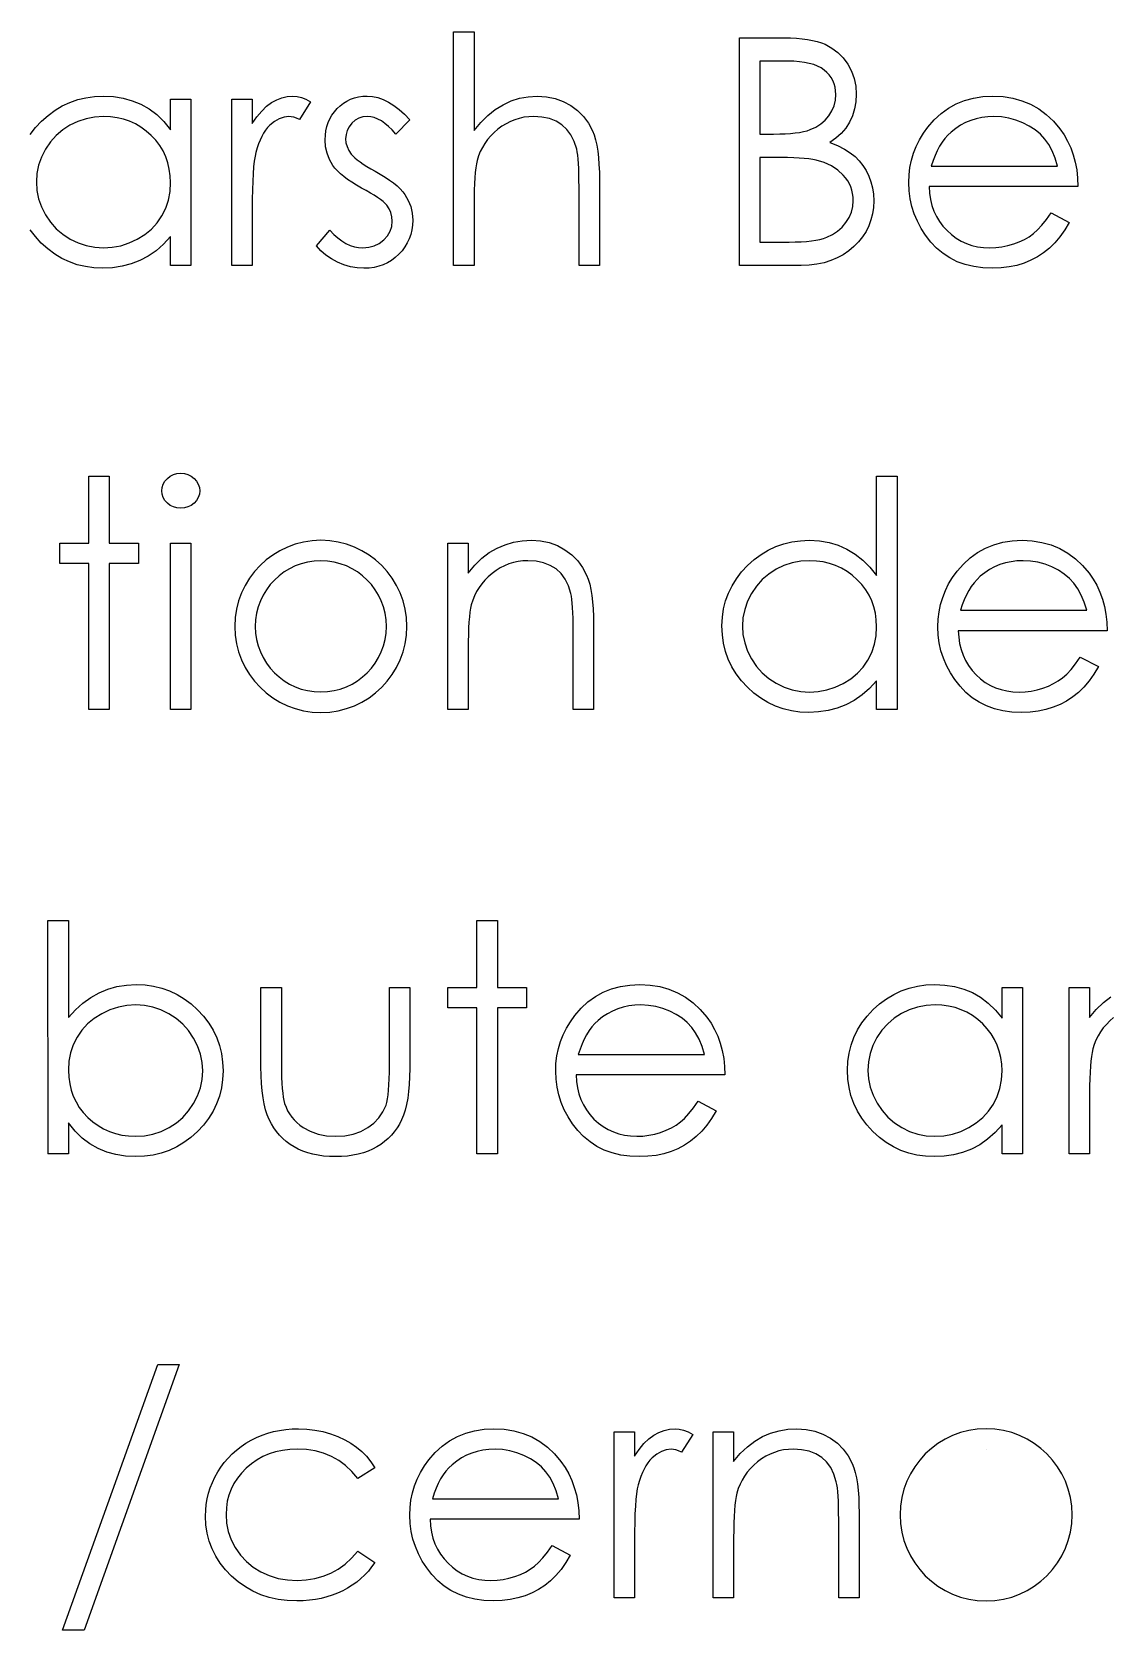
# Model space of a CAD drawing. Header units: millimetres. Extents: x -111 to 182, y -25 to 94.
# Drawn here: x -73.62 to -57.04, y 69.5 to 94.08 of the extents above; entities that cross this region are included whole.
import ezdxf

# ---------------------------------------------------------------- set-up
doc = ezdxf.new("R2010")
doc.units = ezdxf.units.MM

msp = doc.modelspace()

# ---------------------------------------------------------------- linework, layer by layer
at = {"color": 7, "linetype": 'Continuous'}
msp.add_line((-58.942, 72.281), (-58.942, 72.281), dxfattribs=at)
at = {"color": 7, "linetype": 'Continuous', "flags": 128}
for points in [[(-67.131, 94.082), (-66.817, 94.082), (-66.817, 94.082), (-66.817, 92.567), (-66.817, 92.567), (-66.713, 92.691), (-66.604, 92.798), (-66.491, 92.889), (-66.371, 92.963), (-66.247, 93.021), (-66.118, 93.062), (-65.984, 93.086), (-65.844, 93.095), (-65.844, 93.095), (-65.702, 93.086), (-65.569, 93.059), (-65.444, 93.014), (-65.328, 92.95), (-65.223, 92.872), (-65.132, 92.781), (-65.056, 92.678), (-64.995, 92.562), (-64.97, 92.497), (-64.948, 92.422), (-64.93, 92.34), (-64.914, 92.249), (-64.903, 92.149), (-64.895, 92.041), (-64.889, 91.924), (-64.888, 91.798), (-64.888, 91.798), (-64.888, 90.492), (-64.888, 90.492), (-65.202, 90.492), (-65.202, 90.492), (-65.202, 91.695), (-65.202, 91.695), (-65.203, 91.8), (-65.204, 91.895), (-65.207, 91.981), (-65.211, 92.059), (-65.216, 92.127), (-65.222, 92.186), (-65.23, 92.237), (-65.238, 92.277), (-65.238, 92.277), (-65.276, 92.395), (-65.327, 92.498), (-65.39, 92.584), (-65.466, 92.655), (-65.555, 92.71), (-65.657, 92.749), (-65.772, 92.773), (-65.899, 92.781), (-65.899, 92.781), (-65.975, 92.778), (-66.049, 92.769), (-66.121, 92.753), (-66.19, 92.732), (-66.258, 92.704), (-66.324, 92.671), (-66.387, 92.631), (-66.449, 92.586), (-66.507, 92.535), (-66.56, 92.483), (-66.608, 92.427), (-66.65, 92.368), (-66.688, 92.306), (-66.72, 92.242), (-66.747, 92.174), (-66.769, 92.103), (-66.769, 92.103), (-66.78, 92.052), (-66.79, 91.991), (-66.798, 91.92), (-66.805, 91.839), (-66.81, 91.749), (-66.814, 91.648), (-66.817, 91.538), (-66.817, 91.417), (-66.817, 91.417), (-66.817, 90.492), (-66.817, 90.492), (-67.131, 90.492), (-67.131, 90.492), (-67.131, 94.082)], [(-62.734, 93.992), (-62.051, 93.992), (-62.051, 93.992), (-61.951, 93.991), (-61.857, 93.986), (-61.768, 93.978), (-61.686, 93.967), (-61.61, 93.953), (-61.54, 93.936), (-61.475, 93.916), (-61.417, 93.892), (-61.312, 93.835), (-61.219, 93.766), (-61.137, 93.682), (-61.067, 93.585), (-61.011, 93.478), (-60.971, 93.367), (-60.947, 93.248), (-60.939, 93.125), (-60.939, 93.125), (-60.945, 93.009), (-60.965, 92.899), (-60.997, 92.794), (-61.042, 92.695), (-61.1, 92.603), (-61.168, 92.519), (-61.25, 92.446), (-61.344, 92.38), (-61.344, 92.38), (-61.225, 92.333), (-61.121, 92.281), (-61.032, 92.225), (-60.957, 92.164), (-60.892, 92.099), (-60.836, 92.028), (-60.787, 91.95), (-60.746, 91.866), (-60.713, 91.776), (-60.689, 91.684), (-60.675, 91.586), (-60.67, 91.486), (-60.67, 91.486), (-60.675, 91.383), (-60.689, 91.285), (-60.713, 91.191), (-60.746, 91.102), (-60.788, 91.015), (-60.841, 90.933), (-60.903, 90.855), (-60.973, 90.78), (-61.053, 90.713), (-61.138, 90.654), (-61.23, 90.605), (-61.328, 90.565), (-61.433, 90.533), (-61.545, 90.511), (-61.663, 90.497), (-61.787, 90.492), (-61.787, 90.492), (-62.734, 90.492), (-62.734, 90.492), (-62.734, 93.992)], [(-62.42, 93.633), (-62.42, 92.512), (-62.42, 92.512), (-62.209, 92.512), (-62.209, 92.512), (-62.116, 92.513), (-62.03, 92.516), (-61.95, 92.521), (-61.876, 92.528), (-61.809, 92.538), (-61.748, 92.55), (-61.693, 92.563), (-61.645, 92.58), (-61.56, 92.618), (-61.483, 92.667), (-61.416, 92.725), (-61.359, 92.793), (-61.313, 92.868), (-61.28, 92.948), (-61.259, 93.031), (-61.253, 93.119), (-61.253, 93.119), (-61.256, 93.177), (-61.264, 93.232), (-61.278, 93.284), (-61.297, 93.333), (-61.323, 93.379), (-61.353, 93.421), (-61.389, 93.46), (-61.431, 93.496), (-61.478, 93.528), (-61.532, 93.556), (-61.592, 93.579), (-61.66, 93.599), (-61.733, 93.614), (-61.813, 93.625), (-61.9, 93.631), (-61.994, 93.633), (-61.994, 93.633), (-62.42, 93.633)], [(-71.17, 93.05), (-71.17, 90.492), (-71.17, 90.492), (-71.484, 90.492), (-71.484, 90.492), (-71.484, 90.935), (-71.484, 90.935), (-71.593, 90.817), (-71.707, 90.716), (-71.829, 90.632), (-71.956, 90.565), (-72.09, 90.513), (-72.23, 90.477), (-72.376, 90.454), (-72.529, 90.447), (-72.529, 90.447), (-72.664, 90.454), (-72.794, 90.472), (-72.92, 90.502), (-73.04, 90.544), (-73.155, 90.599), (-73.266, 90.665), (-73.371, 90.744), (-73.472, 90.835), (-73.563, 90.935), (-73.643, 91.039)], [(-73.641, 92.505), (-73.561, 92.61), (-73.468, 92.709), (-73.367, 92.799), (-73.261, 92.878), (-73.15, 92.944), (-73.033, 92.998), (-72.912, 93.041), (-72.786, 93.071), (-72.655, 93.089), (-72.519, 93.095), (-72.519, 93.095), (-72.362, 93.087), (-72.214, 93.064), (-72.073, 93.025), (-71.94, 92.971), (-71.814, 92.9), (-71.696, 92.81), (-71.586, 92.703), (-71.484, 92.577), (-71.484, 92.577), (-71.484, 93.05), (-71.484, 93.05), (-71.17, 93.05)], [(-70.542, 93.05), (-70.227, 93.05), (-70.227, 93.05), (-70.227, 92.673), (-70.227, 92.673), (-70.156, 92.777), (-70.082, 92.866), (-70.007, 92.938), (-69.93, 92.995), (-69.851, 93.039), (-69.77, 93.07), (-69.688, 93.089), (-69.603, 93.095), (-69.603, 93.095), (-69.538, 93.089), (-69.471, 93.073), (-69.402, 93.046), (-69.33, 93.007), (-69.33, 93.007), (-69.503, 92.735), (-69.503, 92.735), (-69.548, 92.755), (-69.59, 92.77), (-69.629, 92.778), (-69.663, 92.781), (-69.663, 92.781), (-69.738, 92.772), (-69.812, 92.747), (-69.885, 92.705), (-69.956, 92.646), (-69.991, 92.61), (-70.023, 92.57), (-70.052, 92.525), (-70.08, 92.475), (-70.106, 92.42), (-70.13, 92.361), (-70.152, 92.298), (-70.171, 92.23), (-70.171, 92.23), (-70.185, 92.169), (-70.196, 92.094), (-70.206, 92.005), (-70.213, 91.902), (-70.22, 91.785), (-70.224, 91.655), (-70.227, 91.51), (-70.227, 91.352), (-70.227, 91.352), (-70.227, 90.492), (-70.227, 90.492), (-70.542, 90.492), (-70.542, 90.492), (-70.542, 93.05)], [(-67.804, 92.731), (-68.018, 92.512), (-68.018, 92.512), (-68.074, 92.575), (-68.13, 92.629), (-68.186, 92.676), (-68.241, 92.713), (-68.296, 92.743), (-68.351, 92.764), (-68.405, 92.777), (-68.459, 92.781), (-68.459, 92.781), (-68.525, 92.774), (-68.586, 92.755), (-68.643, 92.723), (-68.694, 92.677), (-68.737, 92.623), (-68.767, 92.566), (-68.785, 92.503), (-68.792, 92.437), (-68.792, 92.437), (-68.786, 92.376), (-68.77, 92.318), (-68.743, 92.261), (-68.705, 92.204), (-68.705, 92.204), (-68.68, 92.176), (-68.649, 92.146), (-68.613, 92.115), (-68.57, 92.082), (-68.521, 92.049), (-68.466, 92.014), (-68.406, 91.978), (-68.339, 91.941), (-68.339, 91.941), (-68.258, 91.895), (-68.184, 91.849), (-68.116, 91.803), (-68.055, 91.759), (-68.001, 91.714), (-67.953, 91.669), (-67.912, 91.625), (-67.879, 91.582), (-67.879, 91.582), (-67.827, 91.491), (-67.789, 91.395), (-67.767, 91.294), (-67.76, 91.186), (-67.76, 91.186), (-67.763, 91.111), (-67.773, 91.038), (-67.79, 90.968), (-67.813, 90.901), (-67.844, 90.837), (-67.88, 90.776), (-67.924, 90.717), (-67.974, 90.662), (-68.029, 90.611), (-68.088, 90.568), (-68.149, 90.532), (-68.215, 90.501), (-68.283, 90.478), (-68.355, 90.461), (-68.431, 90.451), (-68.509, 90.447), (-68.509, 90.447), (-68.615, 90.453), (-68.718, 90.471), (-68.819, 90.499), (-68.918, 90.539), (-69.011, 90.59), (-69.096, 90.649), (-69.172, 90.717), (-69.24, 90.794), (-69.24, 90.794), (-69.032, 91.031), (-69.032, 91.031), (-68.972, 90.968), (-68.911, 90.913), (-68.848, 90.867), (-68.786, 90.829), (-68.722, 90.799), (-68.657, 90.778), (-68.592, 90.766), (-68.525, 90.762), (-68.525, 90.762), (-68.435, 90.769), (-68.351, 90.792), (-68.275, 90.83), (-68.205, 90.884), (-68.148, 90.948), (-68.107, 91.018), (-68.082, 91.092), (-68.074, 91.173), (-68.074, 91.173), (-68.079, 91.24), (-68.095, 91.303), (-68.122, 91.362), (-68.16, 91.417), (-68.16, 91.417), (-68.184, 91.444), (-68.216, 91.472), (-68.255, 91.503), (-68.299, 91.536), (-68.351, 91.569), (-68.41, 91.604), (-68.475, 91.641), (-68.548, 91.681), (-68.548, 91.681), (-68.625, 91.725), (-68.697, 91.769), (-68.761, 91.813), (-68.82, 91.857), (-68.872, 91.9), (-68.917, 91.944), (-68.956, 91.987), (-68.989, 92.03), (-68.989, 92.03), (-69.04, 92.119), (-69.076, 92.215), (-69.099, 92.316), (-69.106, 92.424), (-69.106, 92.424), (-69.103, 92.495), (-69.094, 92.562), (-69.08, 92.627), (-69.06, 92.688), (-69.034, 92.746), (-69.003, 92.802), (-68.965, 92.854), (-68.923, 92.903), (-68.875, 92.948), (-68.825, 92.987), (-68.771, 93.02), (-68.715, 93.047), (-68.656, 93.068), (-68.593, 93.083), (-68.528, 93.092), (-68.459, 93.095), (-68.459, 93.095), (-68.378, 93.089), (-68.297, 93.072), (-68.215, 93.044), (-68.133, 93.004), (-68.051, 92.953), (-67.969, 92.89), (-67.886, 92.817), (-67.804, 92.731)], [(-57.942, 91.3), (-57.663, 91.153), (-57.663, 91.153), (-57.732, 91.036), (-57.806, 90.931), (-57.884, 90.837), (-57.968, 90.756), (-58.057, 90.685), (-58.151, 90.623), (-58.252, 90.57), (-58.357, 90.526), (-58.468, 90.492), (-58.587, 90.467), (-58.712, 90.452), (-58.845, 90.447), (-58.845, 90.447), (-58.992, 90.454), (-59.131, 90.473), (-59.261, 90.504), (-59.384, 90.548), (-59.498, 90.605), (-59.603, 90.675), (-59.702, 90.757), (-59.791, 90.851), (-59.871, 90.954), (-59.94, 91.06), (-59.998, 91.169), (-60.046, 91.282), (-60.084, 91.397), (-60.11, 91.516), (-60.126, 91.639), (-60.131, 91.764), (-60.131, 91.764), (-60.126, 91.882), (-60.113, 91.997), (-60.09, 92.108), (-60.058, 92.217), (-60.016, 92.322), (-59.966, 92.424), (-59.906, 92.523), (-59.837, 92.618), (-59.837, 92.618), (-59.739, 92.73), (-59.634, 92.827), (-59.521, 92.908), (-59.4, 92.976), (-59.271, 93.028), (-59.134, 93.065), (-58.99, 93.087), (-58.837, 93.095), (-58.837, 93.095), (-58.68, 93.087), (-58.531, 93.063), (-58.39, 93.024), (-58.257, 92.969), (-58.132, 92.899), (-58.016, 92.812), (-57.907, 92.709), (-57.807, 92.591), (-57.807, 92.591), (-57.743, 92.5), (-57.687, 92.403), (-57.64, 92.3), (-57.601, 92.192), (-57.57, 92.078), (-57.548, 91.959), (-57.534, 91.834), (-57.529, 91.704), (-57.529, 91.704), (-59.817, 91.704), (-59.817, 91.704), (-59.811, 91.603), (-59.797, 91.506), (-59.774, 91.414), (-59.744, 91.327), (-59.706, 91.245), (-59.659, 91.167), (-59.605, 91.095), (-59.542, 91.026), (-59.474, 90.964), (-59.401, 90.91), (-59.325, 90.865), (-59.244, 90.827), (-59.16, 90.799), (-59.072, 90.778), (-58.98, 90.766), (-58.884, 90.762), (-58.884, 90.762), (-58.79, 90.765), (-58.698, 90.776), (-58.607, 90.795), (-58.517, 90.821), (-58.431, 90.853), (-58.352, 90.891), (-58.28, 90.933), (-58.214, 90.98), (-58.15, 91.037), (-58.083, 91.11), (-58.014, 91.197), (-57.942, 91.3)], [(-72.515, 92.781), (-72.652, 92.772), (-72.784, 92.748), (-72.91, 92.706), (-73.031, 92.649), (-73.143, 92.577), (-73.244, 92.49), (-73.332, 92.392), (-73.408, 92.279), (-73.469, 92.158), (-73.513, 92.033), (-73.54, 91.906), (-73.548, 91.775), (-73.548, 91.775), (-73.539, 91.644), (-73.513, 91.517), (-73.469, 91.392), (-73.407, 91.27), (-73.33, 91.156), (-73.242, 91.056), (-73.141, 90.969), (-73.028, 90.895), (-72.906, 90.837), (-72.781, 90.795), (-72.651, 90.77), (-72.517, 90.762), (-72.517, 90.762), (-72.381, 90.77), (-72.249, 90.794), (-72.121, 90.836), (-71.996, 90.894), (-71.88, 90.966), (-71.778, 91.05), (-71.691, 91.146), (-71.617, 91.254), (-71.559, 91.371), (-71.517, 91.496), (-71.492, 91.627), (-71.484, 91.766), (-71.484, 91.766), (-71.489, 91.871), (-71.503, 91.973), (-71.526, 92.071), (-71.558, 92.163), (-71.6, 92.251), (-71.651, 92.336), (-71.712, 92.415), (-71.782, 92.49), (-71.858, 92.558), (-71.939, 92.617), (-72.024, 92.667), (-72.114, 92.708), (-72.207, 92.74), (-72.306, 92.763), (-72.408, 92.777), (-72.515, 92.781)], [(-57.843, 92.018), (-57.88, 92.142), (-57.926, 92.253), (-57.978, 92.35), (-58.038, 92.434), (-58.107, 92.509), (-58.187, 92.575), (-58.277, 92.634), (-58.377, 92.685), (-58.484, 92.727), (-58.594, 92.757), (-58.706, 92.775), (-58.821, 92.781), (-58.821, 92.781), (-58.915, 92.777), (-59.006, 92.766), (-59.094, 92.747), (-59.177, 92.721), (-59.258, 92.687), (-59.336, 92.646), (-59.409, 92.597), (-59.48, 92.541), (-59.48, 92.541), (-59.529, 92.495), (-59.575, 92.443), (-59.617, 92.386), (-59.657, 92.324), (-59.693, 92.255), (-59.727, 92.181), (-59.757, 92.103), (-59.784, 92.018), (-59.784, 92.018), (-57.843, 92.018)], [(-62.42, 92.153), (-62.42, 90.851), (-62.42, 90.851), (-61.972, 90.851), (-61.972, 90.851), (-61.876, 90.853), (-61.787, 90.855), (-61.705, 90.861), (-61.629, 90.87), (-61.56, 90.879), (-61.497, 90.892), (-61.441, 90.907), (-61.392, 90.923), (-61.304, 90.965), (-61.226, 91.017), (-61.156, 91.078), (-61.096, 91.151), (-61.047, 91.23), (-61.012, 91.312), (-60.991, 91.397), (-60.984, 91.486), (-60.984, 91.486), (-60.986, 91.541), (-60.994, 91.595), (-61.006, 91.647), (-61.022, 91.698), (-61.043, 91.745), (-61.07, 91.792), (-61.101, 91.837), (-61.137, 91.88), (-61.22, 91.958), (-61.318, 92.022), (-61.431, 92.073), (-61.557, 92.111), (-61.557, 92.111), (-61.608, 92.121), (-61.668, 92.129), (-61.737, 92.136), (-61.814, 92.142), (-61.9, 92.147), (-61.996, 92.15), (-62.099, 92.152), (-62.212, 92.153), (-62.212, 92.153), (-62.42, 92.153)], [(-71.328, 87.294), (-71.27, 87.289), (-71.216, 87.274), (-71.166, 87.249), (-71.121, 87.214), (-71.084, 87.173), (-71.057, 87.127), (-71.041, 87.077), (-71.035, 87.023), (-71.035, 87.023), (-71.041, 86.97), (-71.057, 86.921), (-71.084, 86.876), (-71.121, 86.834), (-71.166, 86.8), (-71.216, 86.775), (-71.27, 86.76), (-71.328, 86.755), (-71.328, 86.755), (-71.386, 86.76), (-71.438, 86.775), (-71.488, 86.8), (-71.533, 86.834), (-71.57, 86.876), (-71.597, 86.921), (-71.613, 86.97), (-71.619, 87.023), (-71.619, 87.023), (-71.613, 87.077), (-71.597, 87.127), (-71.57, 87.173), (-71.533, 87.214), (-71.488, 87.249), (-71.438, 87.274), (-71.386, 87.289), (-71.328, 87.294)], [(-72.74, 87.249), (-72.426, 87.249), (-72.426, 87.249), (-72.426, 86.217), (-72.426, 86.217), (-71.977, 86.217), (-71.977, 86.217), (-71.977, 85.903), (-71.977, 85.903), (-72.426, 85.903), (-72.426, 85.903), (-72.426, 83.659), (-72.426, 83.659), (-72.74, 83.659), (-72.74, 83.659), (-72.74, 85.903), (-72.74, 85.903), (-73.189, 85.903), (-73.189, 85.903), (-73.189, 86.217), (-73.189, 86.217), (-72.74, 86.217), (-72.74, 86.217), (-72.74, 87.249)], [(-60.311, 87.249), (-60.311, 83.659), (-60.311, 83.659), (-60.625, 83.659), (-60.625, 83.659), (-60.625, 84.101), (-60.625, 84.101), (-60.734, 83.984), (-60.848, 83.883), (-60.97, 83.798), (-61.097, 83.731), (-61.231, 83.68), (-61.371, 83.644), (-61.517, 83.621), (-61.67, 83.614), (-61.67, 83.614), (-61.805, 83.62), (-61.935, 83.639), (-62.061, 83.669), (-62.181, 83.711), (-62.296, 83.766), (-62.407, 83.832), (-62.512, 83.911), (-62.613, 84.002), (-62.704, 84.101), (-62.784, 84.206), (-62.85, 84.316), (-62.906, 84.432), (-62.948, 84.552), (-62.979, 84.678), (-62.997, 84.809), (-63.003, 84.945), (-63.003, 84.945), (-62.997, 85.078), (-62.979, 85.207), (-62.948, 85.33), (-62.904, 85.45), (-62.849, 85.563), (-62.782, 85.672), (-62.702, 85.776), (-62.609, 85.875), (-62.508, 85.966), (-62.402, 86.044), (-62.291, 86.111), (-62.174, 86.165), (-62.053, 86.208), (-61.927, 86.238), (-61.796, 86.255), (-61.66, 86.262), (-61.66, 86.262), (-61.503, 86.253), (-61.355, 86.228), (-61.214, 86.185), (-61.081, 86.126), (-60.955, 86.05), (-60.837, 85.958), (-60.727, 85.848), (-60.625, 85.722), (-60.625, 85.722), (-60.625, 87.249), (-60.625, 87.249), (-60.311, 87.249)], [(-71.484, 86.217), (-71.17, 86.217), (-71.17, 86.217), (-71.17, 83.659), (-71.17, 83.659), (-71.484, 83.659), (-71.484, 83.659), (-71.484, 86.217)], [(-67.221, 86.217), (-66.907, 86.217), (-66.907, 86.217), (-66.907, 85.755), (-66.907, 85.755), (-66.804, 85.879), (-66.696, 85.985), (-66.582, 86.072), (-66.463, 86.141), (-66.339, 86.194), (-66.209, 86.231), (-66.074, 86.254), (-65.934, 86.262), (-65.934, 86.262), (-65.792, 86.252), (-65.659, 86.226), (-65.534, 86.18), (-65.418, 86.117), (-65.313, 86.039), (-65.221, 85.947), (-65.146, 85.844), (-65.085, 85.727), (-65.06, 85.662), (-65.038, 85.588), (-65.02, 85.506), (-65.004, 85.415), (-64.993, 85.315), (-64.984, 85.207), (-64.979, 85.09), (-64.977, 84.965), (-64.977, 84.965), (-64.977, 83.659), (-64.977, 83.659), (-65.292, 83.659), (-65.292, 83.659), (-65.292, 84.862), (-65.292, 84.862), (-65.292, 84.967), (-65.294, 85.062), (-65.296, 85.148), (-65.301, 85.226), (-65.306, 85.294), (-65.313, 85.353), (-65.32, 85.403), (-65.329, 85.444), (-65.329, 85.444), (-65.365, 85.562), (-65.414, 85.664), (-65.477, 85.75), (-65.554, 85.821), (-65.644, 85.877), (-65.746, 85.916), (-65.861, 85.94), (-65.989, 85.947), (-65.989, 85.947), (-66.064, 85.945), (-66.138, 85.936), (-66.21, 85.92), (-66.279, 85.899), (-66.347, 85.871), (-66.413, 85.838), (-66.477, 85.798), (-66.539, 85.753), (-66.597, 85.702), (-66.65, 85.649), (-66.697, 85.593), (-66.74, 85.534), (-66.777, 85.473), (-66.81, 85.408), (-66.837, 85.34), (-66.859, 85.27), (-66.859, 85.27), (-66.87, 85.218), (-66.88, 85.157), (-66.888, 85.086), (-66.895, 85.004), (-66.9, 84.914), (-66.904, 84.814), (-66.906, 84.704), (-66.907, 84.584), (-66.907, 84.584), (-66.907, 83.659), (-66.907, 83.659), (-67.221, 83.659), (-67.221, 83.659), (-67.221, 86.217)], [(-57.494, 84.467), (-57.215, 84.32), (-57.215, 84.32), (-57.283, 84.203), (-57.357, 84.098), (-57.436, 84.004), (-57.52, 83.923), (-57.609, 83.852), (-57.703, 83.79), (-57.803, 83.737), (-57.908, 83.693), (-58.02, 83.658), (-58.138, 83.634), (-58.264, 83.619), (-58.396, 83.614), (-58.396, 83.614), (-58.543, 83.62), (-58.682, 83.639), (-58.813, 83.671), (-58.935, 83.715), (-59.049, 83.772), (-59.155, 83.841), (-59.253, 83.923), (-59.342, 84.018), (-59.422, 84.12), (-59.491, 84.226), (-59.549, 84.336), (-59.597, 84.448), (-59.635, 84.564), (-59.662, 84.683), (-59.677, 84.805), (-59.683, 84.931), (-59.683, 84.931), (-59.678, 85.049), (-59.664, 85.164), (-59.641, 85.275), (-59.609, 85.384), (-59.568, 85.489), (-59.517, 85.591), (-59.457, 85.689), (-59.388, 85.785), (-59.388, 85.785), (-59.291, 85.896), (-59.186, 85.994), (-59.073, 86.075), (-58.951, 86.142), (-58.822, 86.194), (-58.686, 86.232), (-58.541, 86.254), (-58.388, 86.262), (-58.388, 86.262), (-58.231, 86.254), (-58.082, 86.23), (-57.941, 86.191), (-57.809, 86.136), (-57.684, 86.065), (-57.567, 85.978), (-57.459, 85.876), (-57.358, 85.758), (-57.358, 85.758), (-57.294, 85.666), (-57.239, 85.57), (-57.191, 85.466), (-57.152, 85.358), (-57.121, 85.245), (-57.099, 85.126), (-57.086, 85.001), (-57.08, 84.871), (-57.08, 84.871), (-59.369, 84.871), (-59.369, 84.871), (-59.362, 84.77), (-59.348, 84.673), (-59.326, 84.581), (-59.295, 84.494), (-59.257, 84.412), (-59.211, 84.334), (-59.156, 84.261), (-59.094, 84.193), (-59.025, 84.131), (-58.953, 84.077), (-58.876, 84.031), (-58.796, 83.994), (-58.712, 83.965), (-58.623, 83.945), (-58.531, 83.932), (-58.435, 83.928), (-58.435, 83.928), (-58.341, 83.932), (-58.25, 83.943), (-58.158, 83.962), (-58.069, 83.988), (-57.982, 84.02), (-57.903, 84.058), (-57.831, 84.1), (-57.765, 84.147), (-57.701, 84.204), (-57.635, 84.277), (-57.565, 84.364), (-57.494, 84.467)], [(-61.656, 85.947), (-61.793, 85.939), (-61.925, 85.914), (-62.051, 85.873), (-62.172, 85.816), (-62.284, 85.743), (-62.385, 85.657), (-62.473, 85.558), (-62.55, 85.445), (-62.61, 85.325), (-62.654, 85.2), (-62.681, 85.072), (-62.689, 84.941), (-62.689, 84.941), (-62.68, 84.811), (-62.654, 84.683), (-62.61, 84.559), (-62.548, 84.437), (-62.471, 84.323), (-62.383, 84.223), (-62.282, 84.136), (-62.169, 84.062), (-62.047, 84.003), (-61.922, 83.962), (-61.792, 83.937), (-61.658, 83.928), (-61.658, 83.928), (-61.522, 83.937), (-61.39, 83.961), (-61.262, 84.003), (-61.137, 84.061), (-61.021, 84.133), (-60.919, 84.217), (-60.832, 84.313), (-60.758, 84.42), (-60.7, 84.537), (-60.658, 84.662), (-60.633, 84.793), (-60.625, 84.932), (-60.625, 84.932), (-60.63, 85.038), (-60.644, 85.14), (-60.667, 85.237), (-60.699, 85.33), (-60.741, 85.418), (-60.792, 85.502), (-60.853, 85.581), (-60.923, 85.656), (-60.999, 85.724), (-61.08, 85.784), (-61.165, 85.834), (-61.255, 85.875), (-61.348, 85.907), (-61.447, 85.929), (-61.549, 85.943), (-61.656, 85.947)], [(-57.394, 85.185), (-57.431, 85.309), (-57.477, 85.419), (-57.529, 85.517), (-57.59, 85.601), (-57.658, 85.675), (-57.738, 85.742), (-57.828, 85.801), (-57.928, 85.852), (-58.035, 85.894), (-58.145, 85.924), (-58.257, 85.942), (-58.372, 85.947), (-58.372, 85.947), (-58.466, 85.944), (-58.557, 85.933), (-58.645, 85.914), (-58.728, 85.888), (-58.81, 85.853), (-58.887, 85.813), (-58.96, 85.764), (-59.031, 85.708), (-59.031, 85.708), (-59.08, 85.661), (-59.126, 85.609), (-59.169, 85.553), (-59.208, 85.49), (-59.244, 85.422), (-59.278, 85.348), (-59.308, 85.269), (-59.336, 85.185), (-59.336, 85.185), (-57.394, 85.185)], [(-73.368, 76.826), (-73.369, 80.415), (-73.369, 80.415), (-73.054, 80.415), (-73.054, 80.415), (-73.054, 78.919), (-73.054, 78.919), (-72.946, 79.039), (-72.831, 79.142), (-72.71, 79.23), (-72.583, 79.301), (-72.449, 79.357), (-72.31, 79.397), (-72.163, 79.42), (-72.011, 79.428), (-72.011, 79.428), (-71.876, 79.422), (-71.745, 79.404), (-71.619, 79.374), (-71.499, 79.331), (-71.384, 79.277), (-71.273, 79.21), (-71.168, 79.132), (-71.067, 79.04), (-70.976, 78.941), (-70.896, 78.836), (-70.829, 78.726), (-70.774, 78.611), (-70.731, 78.491), (-70.701, 78.366), (-70.683, 78.236), (-70.676, 78.1), (-70.676, 78.1), (-70.683, 77.966), (-70.701, 77.837), (-70.732, 77.713), (-70.775, 77.593), (-70.83, 77.479), (-70.898, 77.37), (-70.978, 77.266), (-71.071, 77.167), (-71.172, 77.077), (-71.278, 76.998), (-71.389, 76.932), (-71.506, 76.878), (-71.627, 76.835), (-71.753, 76.805), (-71.885, 76.787), (-72.021, 76.781), (-72.021, 76.781), (-72.177, 76.788), (-72.325, 76.812), (-72.465, 76.851), (-72.598, 76.905), (-72.723, 76.976), (-72.841, 77.065), (-72.951, 77.173), (-73.054, 77.299), (-73.054, 77.299), (-73.054, 76.826), (-73.054, 76.826), (-73.369, 76.826)], [(-66.772, 80.415), (-66.458, 80.415), (-66.458, 80.415), (-66.458, 79.383), (-66.458, 79.383), (-66.01, 79.383), (-66.01, 79.383), (-66.01, 79.069), (-66.01, 79.069), (-66.458, 79.069), (-66.458, 79.069), (-66.458, 76.826), (-66.458, 76.826), (-66.772, 76.826), (-66.772, 76.826), (-66.772, 79.069), (-66.772, 79.069), (-67.221, 79.069), (-67.221, 79.069), (-67.221, 79.383), (-67.221, 79.383), (-66.772, 79.383), (-66.772, 79.383), (-66.772, 80.415)], [(-63.372, 77.633), (-63.093, 77.487), (-63.093, 77.487), (-63.162, 77.37), (-63.235, 77.265), (-63.314, 77.171), (-63.398, 77.089), (-63.487, 77.018), (-63.581, 76.957), (-63.681, 76.903), (-63.786, 76.859), (-63.898, 76.825), (-64.016, 76.8), (-64.142, 76.786), (-64.274, 76.781), (-64.274, 76.781), (-64.421, 76.787), (-64.56, 76.806), (-64.691, 76.838), (-64.813, 76.882), (-64.927, 76.939), (-65.033, 77.008), (-65.131, 77.09), (-65.22, 77.185), (-65.3, 77.287), (-65.369, 77.393), (-65.428, 77.502), (-65.475, 77.615), (-65.513, 77.731), (-65.54, 77.849), (-65.555, 77.972), (-65.561, 78.097), (-65.561, 78.097), (-65.556, 78.215), (-65.543, 78.33), (-65.519, 78.442), (-65.487, 78.55), (-65.446, 78.656), (-65.395, 78.757), (-65.335, 78.856), (-65.266, 78.951), (-65.266, 78.951), (-65.169, 79.063), (-65.064, 79.16), (-64.951, 79.242), (-64.83, 79.309), (-64.701, 79.361), (-64.564, 79.399), (-64.419, 79.42), (-64.267, 79.428), (-64.267, 79.428), (-64.109, 79.42), (-63.96, 79.397), (-63.819, 79.357), (-63.687, 79.303), (-63.562, 79.232), (-63.446, 79.145), (-63.337, 79.043), (-63.237, 78.925), (-63.237, 78.925), (-63.172, 78.833), (-63.117, 78.736), (-63.069, 78.633), (-63.03, 78.525), (-63, 78.412), (-62.977, 78.292), (-62.964, 78.168), (-62.958, 78.037), (-62.958, 78.037), (-65.247, 78.037), (-65.247, 78.037), (-65.24, 77.936), (-65.226, 77.839), (-65.204, 77.748), (-65.173, 77.661), (-65.135, 77.579), (-65.089, 77.501), (-65.034, 77.428), (-64.972, 77.359), (-64.903, 77.297), (-64.831, 77.244), (-64.755, 77.198), (-64.674, 77.161), (-64.59, 77.132), (-64.501, 77.112), (-64.41, 77.099), (-64.314, 77.095), (-64.314, 77.095), (-64.22, 77.098), (-64.128, 77.11), (-64.037, 77.129), (-63.947, 77.154), (-63.861, 77.187), (-63.781, 77.225), (-63.709, 77.267), (-63.643, 77.314), (-63.579, 77.37), (-63.513, 77.443), (-63.443, 77.53), (-63.372, 77.633)], [(-58.381, 79.383), (-58.381, 76.826), (-58.381, 76.826), (-58.695, 76.826), (-58.695, 76.826), (-58.695, 77.268), (-58.695, 77.268), (-58.804, 77.15), (-58.918, 77.049), (-59.04, 76.965), (-59.168, 76.898), (-59.302, 76.847), (-59.441, 76.81), (-59.588, 76.788), (-59.74, 76.781), (-59.74, 76.781), (-59.875, 76.787), (-60.006, 76.805), (-60.131, 76.835), (-60.252, 76.878), (-60.367, 76.932), (-60.478, 76.999), (-60.583, 77.077), (-60.683, 77.168), (-60.775, 77.268), (-60.854, 77.373), (-60.921, 77.483), (-60.976, 77.598), (-61.019, 77.719), (-61.049, 77.844), (-61.067, 77.975), (-61.074, 78.111), (-61.074, 78.111), (-61.067, 78.245), (-61.049, 78.374), (-61.018, 78.497), (-60.975, 78.616), (-60.919, 78.73), (-60.852, 78.839), (-60.772, 78.943), (-60.68, 79.042), (-60.579, 79.132), (-60.472, 79.211), (-60.361, 79.277), (-60.245, 79.331), (-60.124, 79.374), (-59.997, 79.404), (-59.866, 79.422), (-59.73, 79.428), (-59.73, 79.428), (-59.574, 79.42), (-59.425, 79.397), (-59.284, 79.358), (-59.151, 79.304), (-59.026, 79.233), (-58.907, 79.144), (-58.798, 79.036), (-58.695, 78.91), (-58.695, 78.91), (-58.695, 79.383), (-58.695, 79.383), (-58.381, 79.383)], [(-70.093, 79.383), (-69.779, 79.383), (-69.779, 79.383), (-69.779, 78.197), (-69.779, 78.197), (-69.778, 78.093), (-69.776, 77.997), (-69.772, 77.91), (-69.766, 77.83), (-69.759, 77.76), (-69.751, 77.698), (-69.741, 77.645), (-69.729, 77.599), (-69.729, 77.599), (-69.708, 77.542), (-69.683, 77.488), (-69.654, 77.438), (-69.621, 77.39), (-69.583, 77.345), (-69.541, 77.304), (-69.496, 77.265), (-69.445, 77.23), (-69.335, 77.171), (-69.214, 77.129), (-69.084, 77.103), (-68.944, 77.095), (-68.944, 77.095), (-68.804, 77.103), (-68.675, 77.128), (-68.557, 77.169), (-68.45, 77.227), (-68.357, 77.297), (-68.279, 77.38), (-68.217, 77.471), (-68.17, 77.574), (-68.17, 77.574), (-68.158, 77.616), (-68.148, 77.668), (-68.139, 77.73), (-68.131, 77.803), (-68.126, 77.886), (-68.122, 77.98), (-68.119, 78.083), (-68.119, 78.197), (-68.119, 78.197), (-68.119, 79.383), (-68.119, 79.383), (-67.804, 79.383), (-67.804, 79.383), (-67.804, 78.138), (-67.804, 78.138), (-67.807, 78.011), (-67.812, 77.892), (-67.822, 77.781), (-67.836, 77.678), (-67.853, 77.583), (-67.875, 77.497), (-67.901, 77.418), (-67.931, 77.347), (-67.964, 77.283), (-68.001, 77.222), (-68.043, 77.164), (-68.088, 77.11), (-68.138, 77.06), (-68.191, 77.014), (-68.249, 76.97), (-68.311, 76.931), (-68.376, 76.896), (-68.445, 76.865), (-68.519, 76.84), (-68.596, 76.819), (-68.678, 76.802), (-68.764, 76.79), (-68.853, 76.783), (-68.947, 76.781), (-68.947, 76.781), (-69.04, 76.783), (-69.13, 76.79), (-69.215, 76.802), (-69.297, 76.819), (-69.375, 76.84), (-69.449, 76.865), (-69.519, 76.896), (-69.585, 76.931), (-69.646, 76.97), (-69.704, 77.014), (-69.758, 77.061), (-69.808, 77.111), (-69.854, 77.166), (-69.895, 77.224), (-69.933, 77.286), (-69.967, 77.351), (-69.996, 77.422), (-70.022, 77.502), (-70.044, 77.591), (-70.061, 77.688), (-70.075, 77.794), (-70.085, 77.907), (-70.091, 78.03), (-70.093, 78.161), (-70.093, 78.161), (-70.093, 79.383)], [(-57.663, 79.383), (-57.349, 79.383), (-57.349, 79.383), (-57.349, 78.922), (-57.349, 78.922), (-57.246, 79.045), (-57.138, 79.151), (-57.025, 79.238)], [(-56.981, 78.919), (-57.039, 78.869), (-57.092, 78.816), (-57.14, 78.76), (-57.182, 78.701), (-57.22, 78.639), (-57.252, 78.575), (-57.279, 78.507), (-57.301, 78.437), (-57.301, 78.437), (-57.312, 78.385), (-57.322, 78.323), (-57.33, 78.252), (-57.337, 78.171), (-57.342, 78.081), (-57.346, 77.98), (-57.349, 77.87), (-57.349, 77.75), (-57.349, 77.75), (-57.349, 76.826), (-57.349, 76.826), (-57.663, 76.826), (-57.663, 76.826), (-57.663, 79.383)], [(-72.024, 77.095), (-71.886, 77.103), (-71.755, 77.128), (-71.628, 77.169), (-71.507, 77.227), (-71.395, 77.299), (-71.295, 77.385), (-71.206, 77.484), (-71.131, 77.596), (-71.069, 77.717), (-71.025, 77.842), (-70.999, 77.968), (-70.99, 78.1), (-70.99, 78.1), (-70.999, 78.231), (-71.025, 78.359), (-71.07, 78.484), (-71.132, 78.606), (-71.208, 78.719), (-71.297, 78.82), (-71.398, 78.907), (-71.511, 78.98), (-71.631, 79.039), (-71.757, 79.08), (-71.886, 79.106), (-72.019, 79.114), (-72.019, 79.114), (-72.155, 79.106), (-72.287, 79.08), (-72.416, 79.039), (-72.541, 78.98), (-72.658, 78.907), (-72.76, 78.823), (-72.848, 78.727), (-72.922, 78.619), (-72.98, 78.502), (-73.021, 78.379), (-73.046, 78.248), (-73.054, 78.109), (-73.054, 78.109), (-73.05, 78.004), (-73.035, 77.902), (-73.012, 77.804), (-72.98, 77.712), (-72.938, 77.624), (-72.887, 77.539), (-72.827, 77.46), (-72.757, 77.385), (-72.681, 77.317), (-72.599, 77.258), (-72.515, 77.208), (-72.425, 77.168), (-72.331, 77.136), (-72.233, 77.113), (-72.13, 77.099), (-72.024, 77.095)], [(-63.272, 78.351), (-63.31, 78.475), (-63.355, 78.586), (-63.408, 78.684), (-63.468, 78.768), (-63.537, 78.842), (-63.617, 78.909), (-63.706, 78.968), (-63.807, 79.019), (-63.913, 79.061), (-64.023, 79.09), (-64.135, 79.108), (-64.25, 79.114), (-64.25, 79.114), (-64.344, 79.111), (-64.436, 79.099), (-64.523, 79.08), (-64.607, 79.055), (-64.688, 79.02), (-64.765, 78.979), (-64.839, 78.93), (-64.909, 78.874), (-64.909, 78.874), (-64.959, 78.828), (-65.004, 78.776), (-65.047, 78.719), (-65.086, 78.657), (-65.123, 78.588), (-65.156, 78.515), (-65.186, 78.436), (-65.214, 78.351), (-65.214, 78.351), (-63.272, 78.351)], [(-59.726, 79.114), (-59.864, 79.106), (-59.995, 79.081), (-60.122, 79.04), (-60.243, 78.982), (-60.355, 78.91), (-60.455, 78.824), (-60.544, 78.725), (-60.62, 78.612), (-60.681, 78.491), (-60.724, 78.367), (-60.751, 78.239), (-60.76, 78.108), (-60.76, 78.108), (-60.75, 77.978), (-60.724, 77.85), (-60.68, 77.725), (-60.619, 77.603), (-60.541, 77.49), (-60.453, 77.389), (-60.352, 77.302), (-60.239, 77.229), (-60.118, 77.17), (-59.993, 77.129), (-59.863, 77.103), (-59.729, 77.095), (-59.729, 77.095), (-59.593, 77.103), (-59.46, 77.128), (-59.332, 77.169), (-59.207, 77.227), (-59.092, 77.3), (-58.989, 77.384), (-58.902, 77.48), (-58.829, 77.587), (-58.77, 77.704), (-58.728, 77.829), (-58.704, 77.96), (-58.695, 78.099), (-58.695, 78.099), (-58.7, 78.205), (-58.714, 78.306), (-58.738, 78.404), (-58.77, 78.496), (-58.812, 78.585), (-58.863, 78.669), (-58.923, 78.748), (-58.993, 78.823), (-59.07, 78.891), (-59.15, 78.951), (-59.236, 79.001), (-59.325, 79.041), (-59.419, 79.073), (-59.517, 79.096), (-59.62, 79.11), (-59.726, 79.114)], [(-71.349, 73.582), (-72.813, 69.499), (-72.813, 69.499), (-73.144, 69.499), (-73.144, 69.499), (-71.68, 73.582), (-71.68, 73.582), (-71.349, 73.582)], [(-68.343, 71.995), (-68.606, 71.832), (-68.606, 71.832), (-68.695, 71.937), (-68.792, 72.028), (-68.897, 72.105), (-69.009, 72.169), (-69.13, 72.218), (-69.258, 72.253), (-69.393, 72.274), (-69.537, 72.281), (-69.537, 72.281), (-69.652, 72.276), (-69.763, 72.263), (-69.868, 72.239), (-69.968, 72.208), (-70.063, 72.166), (-70.154, 72.116), (-70.239, 72.057), (-70.32, 71.988), (-70.393, 71.913), (-70.456, 71.834), (-70.51, 71.751), (-70.554, 71.664), (-70.588, 71.574), (-70.612, 71.479), (-70.626, 71.381), (-70.631, 71.278), (-70.631, 71.278), (-70.622, 71.144), (-70.596, 71.015), (-70.551, 70.888), (-70.488, 70.766), (-70.41, 70.653), (-70.318, 70.553), (-70.213, 70.467), (-70.095, 70.394), (-69.966, 70.336), (-69.83, 70.294), (-69.686, 70.27), (-69.535, 70.262), (-69.535, 70.262), (-69.396, 70.269), (-69.263, 70.29), (-69.138, 70.325), (-69.018, 70.374), (-68.905, 70.437), (-68.799, 70.514), (-68.699, 70.605), (-68.606, 70.71), (-68.606, 70.71), (-68.343, 70.538), (-68.343, 70.538), (-68.391, 70.47), (-68.442, 70.405), (-68.499, 70.345), (-68.558, 70.289), (-68.621, 70.236), (-68.689, 70.188), (-68.761, 70.143), (-68.836, 70.102), (-68.914, 70.066), (-68.996, 70.034), (-69.079, 70.008), (-69.166, 69.986), (-69.255, 69.969), (-69.348, 69.957), (-69.442, 69.95), (-69.54, 69.947), (-69.54, 69.947), (-69.688, 69.953), (-69.83, 69.971), (-69.965, 70.001), (-70.094, 70.042), (-70.217, 70.095), (-70.333, 70.161), (-70.443, 70.238), (-70.546, 70.327), (-70.64, 70.424), (-70.72, 70.527), (-70.789, 70.635), (-70.845, 70.747), (-70.889, 70.866), (-70.92, 70.989), (-70.939, 71.117), (-70.945, 71.25), (-70.945, 71.25), (-70.943, 71.341), (-70.934, 71.43), (-70.919, 71.517), (-70.898, 71.603), (-70.873, 71.687), (-70.84, 71.77), (-70.802, 71.85), (-70.759, 71.93), (-70.71, 72.006), (-70.657, 72.077), (-70.599, 72.145), (-70.537, 72.209), (-70.471, 72.267), (-70.4, 72.322), (-70.324, 72.373), (-70.245, 72.419), (-70.162, 72.46), (-70.077, 72.496), (-69.989, 72.526), (-69.899, 72.551), (-69.806, 72.57), (-69.711, 72.584), (-69.614, 72.592), (-69.514, 72.595), (-69.514, 72.595), (-69.388, 72.59), (-69.264, 72.575), (-69.143, 72.551), (-69.024, 72.517), (-68.91, 72.475), (-68.805, 72.427), (-68.71, 72.373), (-68.623, 72.314), (-68.543, 72.247), (-68.47, 72.172), (-68.403, 72.088), (-68.343, 71.995)], [(-65.615, 70.8), (-65.336, 70.653), (-65.336, 70.653), (-65.405, 70.536), (-65.479, 70.431), (-65.557, 70.337), (-65.641, 70.256), (-65.73, 70.185), (-65.824, 70.123), (-65.925, 70.07), (-66.03, 70.026), (-66.141, 69.992), (-66.26, 69.967), (-66.385, 69.952), (-66.518, 69.947), (-66.518, 69.947), (-66.665, 69.954), (-66.804, 69.973), (-66.934, 70.004), (-67.057, 70.048), (-67.171, 70.105), (-67.276, 70.175), (-67.375, 70.257), (-67.464, 70.351), (-67.544, 70.454), (-67.613, 70.56), (-67.671, 70.669), (-67.719, 70.782), (-67.757, 70.897), (-67.783, 71.016), (-67.799, 71.139), (-67.804, 71.264), (-67.804, 71.264), (-67.8, 71.382), (-67.786, 71.497), (-67.763, 71.608), (-67.731, 71.717), (-67.689, 71.822), (-67.639, 71.924), (-67.579, 72.023), (-67.51, 72.118), (-67.51, 72.118), (-67.412, 72.23), (-67.307, 72.327), (-67.194, 72.408), (-67.073, 72.476), (-66.944, 72.528), (-66.807, 72.565), (-66.663, 72.587), (-66.51, 72.595), (-66.51, 72.595), (-66.353, 72.587), (-66.204, 72.563), (-66.063, 72.524), (-65.93, 72.469), (-65.806, 72.399), (-65.689, 72.312), (-65.58, 72.209), (-65.48, 72.091), (-65.48, 72.091), (-65.416, 72), (-65.36, 71.903), (-65.313, 71.8), (-65.274, 71.692), (-65.243, 71.578), (-65.221, 71.459), (-65.207, 71.334), (-65.202, 71.204), (-65.202, 71.204), (-67.49, 71.204), (-67.49, 71.204), (-67.484, 71.103), (-67.47, 71.006), (-67.448, 70.914), (-67.417, 70.827), (-67.379, 70.745), (-67.333, 70.667), (-67.278, 70.595), (-67.215, 70.526), (-67.147, 70.464), (-67.075, 70.41), (-66.998, 70.365), (-66.917, 70.327), (-66.833, 70.299), (-66.745, 70.278), (-66.653, 70.266), (-66.557, 70.262), (-66.557, 70.262), (-66.463, 70.265), (-66.371, 70.276), (-66.28, 70.295), (-66.19, 70.321), (-66.104, 70.353), (-66.025, 70.391), (-65.953, 70.433), (-65.887, 70.48), (-65.823, 70.537), (-65.756, 70.61), (-65.687, 70.697), (-65.616, 70.8)], [(-64.663, 72.55), (-64.349, 72.55), (-64.349, 72.55), (-64.349, 72.173), (-64.349, 72.173), (-64.278, 72.277), (-64.204, 72.366), (-64.129, 72.438), (-64.052, 72.495), (-63.973, 72.539), (-63.891, 72.57), (-63.809, 72.589), (-63.725, 72.595), (-63.725, 72.595), (-63.66, 72.589), (-63.593, 72.573), (-63.523, 72.546), (-63.452, 72.507), (-63.452, 72.507), (-63.624, 72.235), (-63.624, 72.235), (-63.67, 72.255), (-63.712, 72.27), (-63.751, 72.278), (-63.785, 72.281), (-63.785, 72.281), (-63.86, 72.272), (-63.934, 72.247), (-64.006, 72.205), (-64.078, 72.146), (-64.112, 72.11), (-64.145, 72.07), (-64.174, 72.025), (-64.202, 71.975), (-64.228, 71.92), (-64.252, 71.861), (-64.274, 71.798), (-64.293, 71.73), (-64.293, 71.73), (-64.307, 71.669), (-64.318, 71.594), (-64.328, 71.505), (-64.335, 71.402), (-64.342, 71.285), (-64.346, 71.155), (-64.349, 71.01), (-64.349, 70.852), (-64.349, 70.852), (-64.349, 69.992), (-64.349, 69.992), (-64.663, 69.992), (-64.663, 69.992), (-64.663, 72.55)], [(-63.138, 72.55), (-62.824, 72.55), (-62.824, 72.55), (-62.824, 72.089), (-62.824, 72.089), (-62.721, 72.212), (-62.613, 72.318), (-62.499, 72.405), (-62.38, 72.474), (-62.256, 72.527), (-62.126, 72.565), (-61.991, 72.587), (-61.85, 72.595), (-61.85, 72.595), (-61.709, 72.586), (-61.576, 72.559), (-61.451, 72.514), (-61.334, 72.45), (-61.229, 72.372), (-61.138, 72.281), (-61.062, 72.177), (-61.001, 72.061), (-60.976, 71.995), (-60.954, 71.921), (-60.936, 71.839), (-60.921, 71.748), (-60.91, 71.648), (-60.901, 71.54), (-60.896, 71.423), (-60.894, 71.298), (-60.894, 71.298), (-60.894, 69.992), (-60.894, 69.992), (-61.208, 69.992), (-61.208, 69.992), (-61.208, 71.195), (-61.208, 71.195), (-61.209, 71.3), (-61.21, 71.395), (-61.213, 71.481), (-61.217, 71.559), (-61.223, 71.627), (-61.229, 71.686), (-61.237, 71.737), (-61.245, 71.777), (-61.245, 71.777), (-61.281, 71.895), (-61.331, 71.998), (-61.394, 72.084), (-61.47, 72.155), (-61.56, 72.21), (-61.663, 72.249), (-61.778, 72.273), (-61.905, 72.281), (-61.905, 72.281), (-61.981, 72.278), (-62.055, 72.269), (-62.127, 72.253), (-62.196, 72.232), (-62.264, 72.204), (-62.33, 72.171), (-62.394, 72.131), (-62.456, 72.086), (-62.514, 72.035), (-62.566, 71.983), (-62.614, 71.927), (-62.657, 71.868), (-62.694, 71.806), (-62.726, 71.742), (-62.754, 71.674), (-62.775, 71.603), (-62.775, 71.603), (-62.786, 71.552), (-62.796, 71.49), (-62.805, 71.419), (-62.812, 71.338), (-62.817, 71.247), (-62.821, 71.147), (-62.823, 71.037), (-62.824, 70.917), (-62.824, 70.917), (-62.824, 69.992), (-62.824, 69.992), (-63.138, 69.992), (-63.138, 69.992), (-63.138, 72.55)], [(-65.516, 71.518), (-65.553, 71.642), (-65.599, 71.753), (-65.651, 71.85), (-65.712, 71.934), (-65.78, 72.009), (-65.86, 72.075), (-65.95, 72.134), (-66.05, 72.185), (-66.157, 72.227), (-66.267, 72.257), (-66.379, 72.275), (-66.494, 72.281), (-66.494, 72.281), (-66.588, 72.277), (-66.679, 72.266), (-66.767, 72.247), (-66.85, 72.221), (-66.932, 72.187), (-67.009, 72.146), (-67.082, 72.097), (-67.153, 72.041), (-67.153, 72.041), (-67.202, 71.995), (-67.248, 71.943), (-67.29, 71.886), (-67.33, 71.824), (-67.366, 71.755), (-67.4, 71.681), (-67.43, 71.603), (-67.457, 71.518), (-67.457, 71.518), (-65.516, 71.518)]]:
    msp.add_lwpolyline(points, dxfattribs=at)
at = {"color": 7, "linetype": 'Continuous'}
for centre, radius, start, end in [((-69.172, 84.938), 1.324, 90.0011, 89.9989), ((-69.173, 84.938), 1.009, 90.0006, 89.9994), ((-58.941, 71.271), 1.324, 90.0000040925, 89.9999959075)]:
    msp.add_arc(centre, radius, start, end, dxfattribs=at)

doc.saveas('drawing.dxf')
